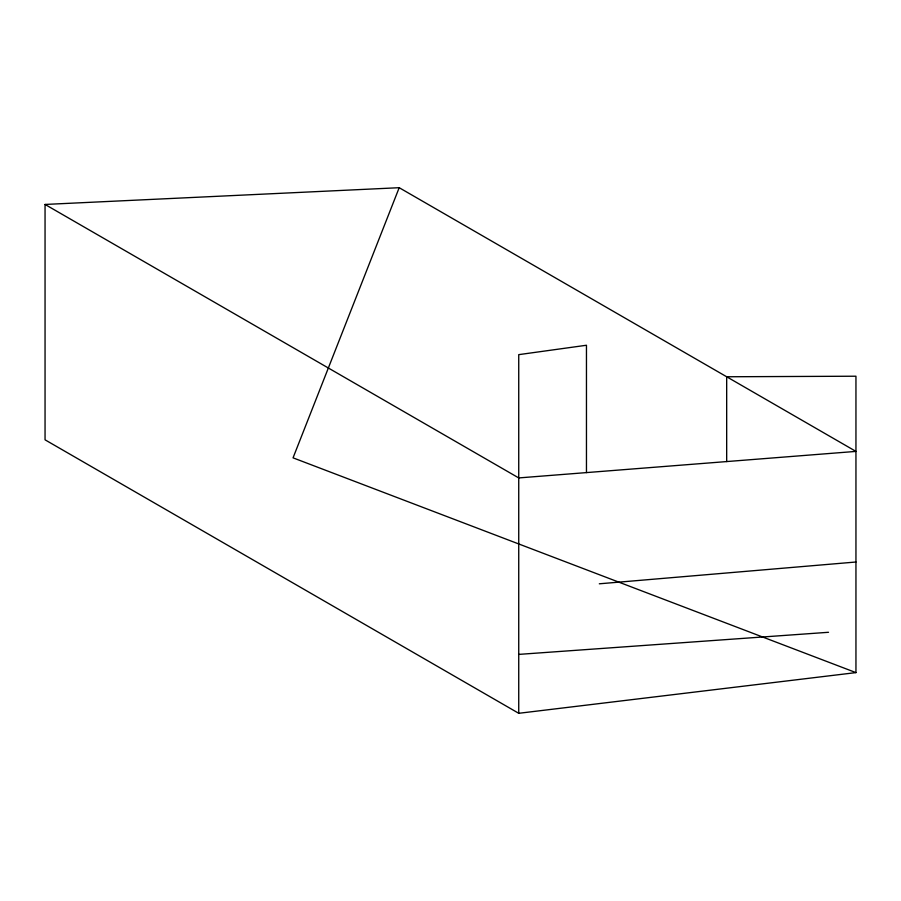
<?xml version="1.0" encoding="UTF-8"?>
<svg xmlns="http://www.w3.org/2000/svg" width="901" height="901" viewBox="0 0 901 901"><rect width="100%" height="100%" fill="white"/><g stroke="black" fill="none" stroke-linecap="round" stroke-linejoin="round"><path stroke-width="1.35" d="M855.95 672.608L518.739 713.299L45.05 439.823L45.05 204.448L518.739 477.924L855.95 451.401L399.199 187.701L293.05 457.843L855.95 672.608L855.95 376.213L726.679 376.764L726.679 461.571M599.311 583.803L855.95 562.01M518.739 654.396L828.515 632.288M45.05 204.448L399.199 187.701M586.461 472.597L586.461 345.252L518.739 354.645L518.739 713.299"/></g></svg>
